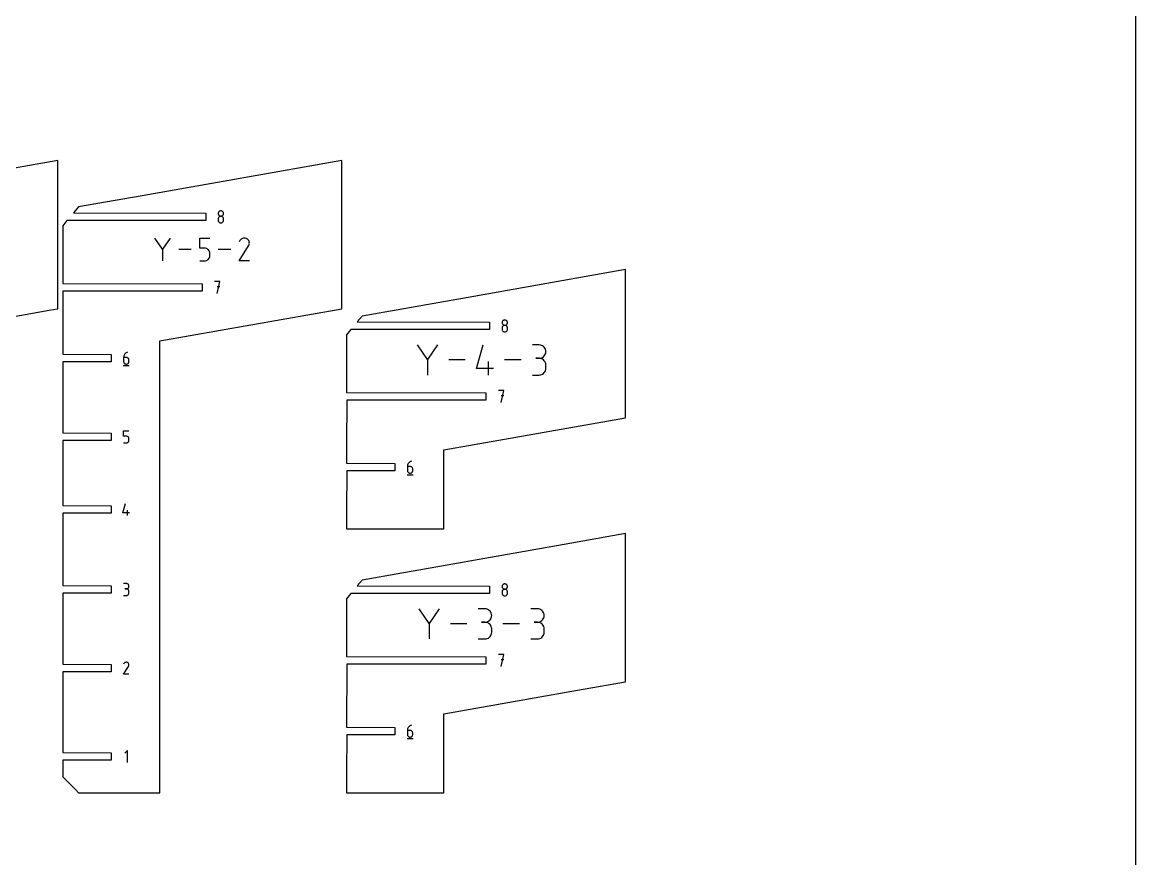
# Model space of a CAD drawing. Extents: x 0 to 3000, y 0 to 3000.
# Drawn here: x 2259 to 3000, y 1156 to 1713 of the extents above; entities that cross this region are included whole.
import ezdxf

# ---------------------------------------------------------------- set-up
doc = ezdxf.new("R2010")
doc.units = 0

msp = doc.modelspace()

# ---------------------------------------------------------------- linework, layer by layer
at = {"layer": 'annotation', "color": 1}
for p, q in [((2389.723112, 1586.762463), (2389.508891, 1586.54841)), ((2389.971098, 1586.937797), (2389.723112, 1586.762463)), ((2390.247798, 1587.069329), (2389.971098, 1586.937797)), ((2390.548162, 1587.151975), (2390.247798, 1587.069329)), ((2390.867141, 1587.180654), (2390.548162, 1587.151975)), ((2391.186119, 1587.151975), (2390.867141, 1587.180654)), ((2390.867141, 1587.180654), (2390.867141, 1587.180654)), ((2391.486483, 1587.069329), (2391.186119, 1587.151975)), ((2391.763183, 1586.937797), (2391.486483, 1587.069329)), ((2392.011169, 1586.762463), (2391.763183, 1586.937797)), ((2392.225391, 1586.54841), (2392.011169, 1586.762463)), ((2389.11931, 1585.724766), (2389.090645, 1585.406667)), ((2389.090645, 1585.406667), (2389.090645, 1585.406667)), ((2389.090645, 1585.406667), (2389.119327, 1585.087074)), ((2389.11931, 1582.168604), (2389.090645, 1581.84916)), ((2389.090645, 1581.84916), (2389.090645, 1580.964173)), ((2389.090645, 1580.964173), (2389.090645, 1580.964173)), ((2389.090645, 1580.964173), (2389.119327, 1580.644752)), ((2389.20194, 1586.024479), (2389.11931, 1585.724766)), ((2389.20194, 1582.469363), (2389.11931, 1582.168604)), ((2389.119327, 1585.087074), (2389.201998, 1584.786198)), ((2389.119327, 1580.644752), (2389.201998, 1580.344338)), ((2389.333483, 1586.300721), (2389.20194, 1586.024479)), ((2389.333483, 1582.746392), (2389.20194, 1582.469363)), ((2389.201998, 1584.786198), (2389.333595, 1584.509082)), ((2389.201998, 1580.344338), (2389.333595, 1580.067889)), ((2389.508891, 1586.54841), (2389.333483, 1586.300721)), ((2389.508891, 1582.994645), (2389.333483, 1582.746392)), ((2389.333595, 1584.509082), (2389.509056, 1584.260766)), ((2389.333595, 1580.067889), (2389.509056, 1579.820365)), ((2389.723112, 1583.209076), (2389.508891, 1582.994645)), ((2389.509056, 1584.260766), (2389.723319, 1584.046294)), ((2389.509056, 1579.820365), (2389.723319, 1579.606725)), ((2389.971098, 1583.384639), (2389.723112, 1583.209076)), ((2389.723319, 1584.046294), (2389.971321, 1583.870705)), ((2389.723319, 1579.606725), (2389.971321, 1579.431928)), ((2390.247798, 1583.516288), (2389.971098, 1583.384639)), ((2389.971321, 1583.870705), (2390.248, 1583.739043)), ((2389.971321, 1579.431928), (2390.248, 1579.300933)), ((2390.548162, 1583.598978), (2390.247798, 1583.516288)), ((2390.248, 1583.739043), (2390.548294, 1583.656348)), ((2390.248, 1579.300933), (2390.548294, 1579.218699)), ((2390.867141, 1583.627663), (2390.548162, 1583.598978)), ((2390.548294, 1583.656348), (2390.867141, 1583.627663)), ((2390.548294, 1579.218699), (2390.867141, 1579.190186)), ((2390.867141, 1583.627663), (2391.185987, 1583.656348)), ((2391.186119, 1583.598994), (2390.867141, 1583.627663)), ((2390.867141, 1583.627663), (2390.867141, 1583.627663)), ((2390.867141, 1583.627663), (2390.867141, 1583.627663)), ((2390.867141, 1579.190186), (2391.185987, 1579.218699)), ((2390.867141, 1579.190186), (2390.867141, 1579.190186)), ((2391.185987, 1583.656348), (2391.486281, 1583.739043)), ((2391.185987, 1579.218699), (2391.486281, 1579.300933)), ((2391.486483, 1583.516346), (2391.186119, 1583.598994)), ((2391.486281, 1583.739043), (2391.76296, 1583.870705)), ((2391.486281, 1579.300933), (2391.76296, 1579.431928)), ((2391.763183, 1583.38475), (2391.486483, 1583.516346)), ((2391.76296, 1583.870705), (2392.010963, 1584.046294)), ((2391.76296, 1579.431928), (2392.010963, 1579.606725)), ((2392.011169, 1583.209241), (2391.763183, 1583.38475)), ((2392.010963, 1584.046294), (2392.225226, 1584.260766)), ((2392.010963, 1579.606725), (2392.225226, 1579.820365)), ((2392.225391, 1582.994851), (2392.011169, 1583.209241)), ((2392.225226, 1584.260766), (2392.400687, 1584.509082)), ((2392.225226, 1579.820365), (2392.400687, 1580.067889)), ((2392.400798, 1586.300721), (2392.225391, 1586.54841)), ((2392.400798, 1582.746615), (2392.225391, 1582.994851)), ((2392.400687, 1584.509082), (2392.532284, 1584.786198)), ((2392.400687, 1580.067889), (2392.532284, 1580.344338)), ((2392.532342, 1586.024479), (2392.400798, 1586.300721)), ((2392.532342, 1582.469565), (2392.400798, 1582.746615)), ((2392.532284, 1584.786198), (2392.614955, 1585.087074)), ((2392.532284, 1580.344338), (2392.614955, 1580.644752)), ((2392.614971, 1585.724766), (2392.532342, 1586.024479)), ((2392.614971, 1582.168736), (2392.532342, 1582.469565)), ((2392.614955, 1585.087074), (2392.643636, 1585.406667)), ((2392.614955, 1580.644752), (2392.643636, 1580.964173)), ((2392.643636, 1585.406667), (2392.614971, 1585.724766)), ((2392.643636, 1581.84916), (2392.614971, 1582.168736)), ((2392.643636, 1585.406667), (2392.643636, 1585.406667)), ((2392.643636, 1580.964173), (2392.643636, 1581.84916)), ((2392.643636, 1581.84916), (2392.643636, 1581.84916)), ((2352.025437, 1561.785638), (2346.971758, 1569.093948)), ((2357.078166, 1569.093948), (2352.025437, 1561.785638)), ((2376.725662, 1562.346683), (2376.725662, 1569.093473)), ((2376.725662, 1569.093473), (2383.4544, 1569.093473)), ((2403.553871, 1567.40879), (2403.112066, 1566.561285)), ((2403.904479, 1567.905957), (2403.553871, 1567.40879)), ((2404.32513, 1568.320977), (2403.904479, 1567.905957)), ((2404.80303, 1568.650524), (2404.32513, 1568.320977)), ((2405.325387, 1568.891277), (2404.80303, 1568.650524)), ((2405.879406, 1569.039911), (2405.325387, 1568.891277)), ((2406.452295, 1569.093103), (2405.879406, 1569.039911)), ((2407.03126, 1569.04753), (2406.452295, 1569.093103)), ((2407.603507, 1568.899868), (2407.03126, 1569.04753)), ((2408.156244, 1568.646794), (2407.603507, 1568.899868)), ((2408.650608, 1568.295748), (2408.156244, 1568.646794)), ((2408.156244, 1568.646794), (2408.156244, 1568.646794)), ((2409.06395, 1567.874495), (2408.650608, 1568.295748)), ((2409.392594, 1567.395946), (2409.06395, 1567.874495)), ((2409.379996, 1564.044421), (2409.636719, 1564.595625)), ((2409.632866, 1566.873011), (2409.392594, 1567.395946)), ((2409.78109, 1566.3186), (2409.632866, 1566.873011)), ((2409.636719, 1564.595625), (2409.786691, 1565.166997)), ((2409.83359, 1565.745626), (2409.78109, 1566.3186)), ((2409.786691, 1565.166997), (2409.83359, 1565.745626)), ((2352.025437, 1562.373761), (2352.025437, 1553.942412)), ((2371.045618, 1561.51818), (2362.761536, 1561.51818)), ((2380.090031, 1562.346683), (2376.725662, 1562.346683)), ((2380.69412, 1562.292684), (2380.090031, 1562.346683)), ((2381.262957, 1562.136948), (2380.69412, 1562.292684)), ((2381.786978, 1561.888867), (2381.262957, 1562.136948)), ((2382.256619, 1561.557832), (2381.786978, 1561.888867)), ((2382.662317, 1561.153235), (2382.256619, 1561.557832)), ((2382.994508, 1560.684469), (2382.662317, 1561.153235)), ((2383.243628, 1560.160923), (2382.994508, 1560.684469)), ((2383.400113, 1559.591992), (2383.243628, 1560.160923)), ((2383.400082, 1556.705836), (2383.4544, 1557.311056)), ((2383.4544, 1558.987065), (2383.400113, 1559.591992)), ((2383.4544, 1557.311056), (2383.4544, 1558.987065)), ((2383.4544, 1558.987065), (2383.4544, 1558.987065)), ((2397.421377, 1561.51818), (2389.137295, 1561.51818)), ((2403.102565, 1553.942763), (2409.320139, 1563.95226)), ((2409.320139, 1563.95226), (2409.327572, 1563.961457)), ((2409.320139, 1563.95226), (2409.320139, 1563.95226)), ((2409.327572, 1563.961457), (2409.3347, 1563.970733)), ((2409.3347, 1563.970733), (2409.341569, 1563.980165)), ((2409.341569, 1563.980165), (2409.348228, 1563.989832)), ((2409.348228, 1563.989832), (2409.354723, 1563.999811)), ((2409.354723, 1563.999811), (2409.3611, 1564.010182)), ((2409.3611, 1564.010182), (2409.367406, 1564.021021)), ((2409.367406, 1564.021021), (2409.37369, 1564.032409)), ((2409.37369, 1564.032409), (2409.379996, 1564.044421)), ((2409.379996, 1564.044421), (2409.379996, 1564.044421)), ((2376.725662, 1553.942887), (2380.090031, 1553.942887)), ((2380.090031, 1553.942887), (2380.69387, 1553.997179)), ((2380.090031, 1553.942887), (2380.090031, 1553.942887)), ((2380.69387, 1553.997179), (2381.262574, 1554.153701)), ((2381.262574, 1554.153701), (2381.786555, 1554.40292)), ((2381.786555, 1554.40292), (2382.256228, 1554.735304)), ((2382.256228, 1554.735304), (2382.662004, 1555.141319)), ((2382.662004, 1555.141319), (2382.994297, 1555.611435)), ((2382.994297, 1555.611435), (2383.243518, 1556.136118)), ((2383.243518, 1556.136118), (2383.400082, 1556.705836)), ((2409.831303, 1553.942763), (2403.102565, 1553.942763)), ((2390.181739, 1540.193674), (2386.624233, 1540.193674)), ((2388.403237, 1532.193674), (2390.181739, 1540.193674)), ((2390.181739, 1536.631151), (2388.403237, 1536.631151)), ((2578.085539, 1513.103961), (2578.056874, 1512.785862)), ((2578.056874, 1512.785862), (2578.056874, 1512.785862)), ((2578.056874, 1512.785862), (2578.085555, 1512.466269)), ((2578.168168, 1513.403674), (2578.085539, 1513.103961)), ((2578.085555, 1512.466269), (2578.168226, 1512.165393)), ((2578.299712, 1513.679916), (2578.168168, 1513.403674)), ((2578.475119, 1513.927605), (2578.299712, 1513.679916)), ((2578.689341, 1514.141658), (2578.475119, 1513.927605)), ((2578.937327, 1514.316992), (2578.689341, 1514.141658)), ((2579.214027, 1514.448524), (2578.937327, 1514.316992)), ((2579.514391, 1514.531171), (2579.214027, 1514.448524)), ((2579.833369, 1514.559849), (2579.514391, 1514.531171)), ((2580.152348, 1514.531171), (2579.833369, 1514.559849)), ((2579.833369, 1514.559849), (2579.833369, 1514.559849)), ((2580.452712, 1514.448524), (2580.152348, 1514.531171)), ((2580.729412, 1514.316992), (2580.452712, 1514.448524)), ((2580.977398, 1514.141658), (2580.729412, 1514.316992)), ((2581.191619, 1513.927605), (2580.977398, 1514.141658)), ((2581.367027, 1513.679916), (2581.191619, 1513.927605)), ((2581.49857, 1513.403674), (2581.367027, 1513.679916)), ((2581.498512, 1512.165393), (2581.581183, 1512.466269)), ((2581.5812, 1513.103961), (2581.49857, 1513.403674)), ((2581.581183, 1512.466269), (2581.609865, 1512.785862)), ((2581.609865, 1512.785862), (2581.5812, 1513.103961)), ((2581.609865, 1512.785862), (2581.609865, 1512.785862)), ((2578.085539, 1509.547799), (2578.056874, 1509.228355)), ((2578.056874, 1509.228355), (2578.056874, 1508.343368)), ((2578.056874, 1508.343368), (2578.056874, 1508.343368)), ((2578.056874, 1508.343368), (2578.085555, 1508.023947)), ((2578.168168, 1509.848558), (2578.085539, 1509.547799)), ((2578.085555, 1508.023947), (2578.168226, 1507.723533)), ((2578.299712, 1510.125587), (2578.168168, 1509.848558)), ((2578.168226, 1512.165393), (2578.299823, 1511.888277)), ((2578.168226, 1507.723533), (2578.299823, 1507.447084)), ((2578.475119, 1510.37384), (2578.299712, 1510.125587)), ((2578.299823, 1511.888277), (2578.475284, 1511.639961)), ((2578.299823, 1507.447084), (2578.475284, 1507.19956)), ((2578.689341, 1510.588271), (2578.475119, 1510.37384)), ((2578.475284, 1511.639961), (2578.689547, 1511.425489)), ((2578.475284, 1507.19956), (2578.689547, 1506.98592)), ((2578.937327, 1510.763834), (2578.689341, 1510.588271)), ((2578.689547, 1511.425489), (2578.93755, 1511.2499)), ((2578.689547, 1506.98592), (2578.93755, 1506.811123)), ((2579.214027, 1510.895483), (2578.937327, 1510.763834)), ((2578.93755, 1511.2499), (2579.214229, 1511.118238)), ((2578.93755, 1506.811123), (2579.214229, 1506.680128)), ((2579.514391, 1510.978173), (2579.214027, 1510.895483)), ((2579.214229, 1511.118238), (2579.514523, 1511.035543)), ((2579.214229, 1506.680128), (2579.514523, 1506.597894)), ((2579.833369, 1511.006858), (2579.514391, 1510.978173)), ((2579.514523, 1511.035543), (2579.833369, 1511.006858)), ((2579.514523, 1506.597894), (2579.833369, 1506.569381)), ((2579.833369, 1511.006858), (2580.152216, 1511.035543)), ((2580.152348, 1510.97819), (2579.833369, 1511.006858)), ((2579.833369, 1511.006858), (2579.833369, 1511.006858)), ((2579.833369, 1511.006858), (2579.833369, 1511.006858)), ((2579.833369, 1506.569381), (2580.152216, 1506.597894)), ((2579.833369, 1506.569381), (2579.833369, 1506.569381)), ((2580.152216, 1511.035543), (2580.45251, 1511.118238)), ((2580.152216, 1506.597894), (2580.45251, 1506.680128)), ((2580.452712, 1510.895541), (2580.152348, 1510.97819)), ((2580.45251, 1511.118238), (2580.729189, 1511.2499)), ((2580.45251, 1506.680128), (2580.729189, 1506.811123)), ((2580.729412, 1510.763945), (2580.452712, 1510.895541)), ((2580.729189, 1511.2499), (2580.977191, 1511.425489)), ((2580.729189, 1506.811123), (2580.977191, 1506.98592)), ((2580.977398, 1510.588436), (2580.729412, 1510.763945)), ((2580.977191, 1511.425489), (2581.191454, 1511.639961)), ((2580.977191, 1506.98592), (2581.191454, 1507.19956)), ((2581.191619, 1510.374046), (2580.977398, 1510.588436)), ((2581.191454, 1511.639961), (2581.366915, 1511.888277)), ((2581.191454, 1507.19956), (2581.366915, 1507.447084)), ((2581.367027, 1510.12581), (2581.191619, 1510.374046)), ((2581.366915, 1511.888277), (2581.498512, 1512.165393)), ((2581.366915, 1507.447084), (2581.498512, 1507.723533)), ((2581.49857, 1509.84876), (2581.367027, 1510.12581)), ((2581.498512, 1507.723533), (2581.581183, 1508.023947)), ((2581.5812, 1509.547931), (2581.49857, 1509.84876)), ((2581.581183, 1508.023947), (2581.609865, 1508.343368)), ((2581.609865, 1509.228355), (2581.5812, 1509.547931)), ((2581.609865, 1508.343368), (2581.609865, 1509.228355)), ((2581.609865, 1509.228355), (2581.609865, 1509.228355)), ((2528.414098, 1488.289141), (2521.72033, 1497.969242)), ((2535.106607, 1497.969242), (2528.414098, 1488.289141)), ((2561.130374, 1482.362407), (2565.580301, 1497.968613)), ((2602.752167, 1497.945331), (2598.295947, 1497.945331)), ((2603.553628, 1497.873393), (2602.752167, 1497.945331)), ((2604.307776, 1497.66608), (2603.553628, 1497.873393)), ((2605.002066, 1497.336141), (2604.307776, 1497.66608)), ((2326.242447, 1490.651847), (2326.127634, 1490.132305)), ((2326.427944, 1491.143752), (2326.242447, 1490.651847)), ((2326.679329, 1491.601579), (2326.427944, 1491.143752)), ((2326.99181, 1492.018887), (2326.679329, 1491.601579)), ((2327.360591, 1492.389233), (2326.99181, 1492.018887)), ((2327.78088, 1492.706177), (2327.360591, 1492.389233)), ((2328.247882, 1492.963278), (2327.78088, 1492.706177)), ((2328.756803, 1493.154092), (2328.247882, 1492.963278)), ((2328.756803, 1493.154092), (2328.756803, 1493.154092)), ((2605.623956, 1496.896328), (2605.002066, 1497.336141)), ((2606.160902, 1496.359391), (2605.623956, 1496.896328)), ((2605.623956, 1490.083), (2606.160902, 1490.620991)), ((2606.600362, 1495.738079), (2606.160902, 1496.359391)), ((2606.160902, 1490.620991), (2606.600362, 1491.243873)), ((2606.929791, 1495.045144), (2606.600362, 1495.738079)), ((2606.600362, 1491.243873), (2606.929791, 1491.939001)), ((2607.136647, 1494.293336), (2606.929791, 1495.045144)), ((2606.929791, 1491.939001), (2607.136647, 1492.693727)), ((2607.208386, 1493.495404), (2607.136647, 1494.293336)), ((2607.136647, 1492.693727), (2607.208386, 1493.495404)), ((2607.208386, 1493.495404), (2607.208386, 1493.495404)), ((2325.865796, 1484.154092), (2329.865796, 1484.154092)), ((2326.127634, 1490.132305), (2326.088297, 1489.591569)), ((2326.088297, 1489.591569), (2326.088297, 1486.932595)), ((2327.864793, 1489.591569), (2326.088297, 1489.591569)), ((2326.088297, 1486.932595), (2326.088297, 1486.932595)), ((2326.088297, 1486.932595), (2326.116979, 1486.613019)), ((2326.116979, 1486.613019), (2326.19965, 1486.31219)), ((2326.19965, 1486.31219), (2326.331247, 1486.03514)), ((2326.331247, 1486.03514), (2326.506708, 1485.786904)), ((2326.506708, 1485.786904), (2326.720971, 1485.572514)), ((2326.720971, 1485.572514), (2326.968973, 1485.397005)), ((2326.968973, 1485.397005), (2327.245653, 1485.265409)), ((2327.245653, 1485.265409), (2327.545947, 1485.18276)), ((2327.545947, 1485.18276), (2327.864793, 1485.154092)), ((2328.1843, 1489.563056), (2327.864793, 1489.591569)), ((2327.864793, 1485.154092), (2328.1843, 1485.18276)), ((2327.864793, 1485.154092), (2327.864793, 1485.154092)), ((2328.484945, 1489.480822), (2328.1843, 1489.563056)), ((2328.1843, 1485.18276), (2328.484945, 1485.265409)), ((2328.761727, 1489.349827), (2328.484945, 1489.480822)), ((2328.484945, 1485.265409), (2328.761727, 1485.397005)), ((2329.009647, 1489.17503), (2328.761727, 1489.349827)), ((2328.761727, 1485.397005), (2329.009647, 1485.572514)), ((2329.223704, 1488.96139), (2329.009647, 1489.17503)), ((2329.009647, 1485.572514), (2329.223704, 1485.786904)), ((2329.398896, 1488.713866), (2329.223704, 1488.96139)), ((2329.223704, 1485.786904), (2329.398896, 1486.03514)), ((2329.530225, 1488.437417), (2329.398896, 1488.713866)), ((2329.398896, 1486.03514), (2329.530225, 1486.31219)), ((2329.612689, 1488.137003), (2329.530225, 1488.437417)), ((2329.530225, 1486.31219), (2329.612689, 1486.613019)), ((2329.641289, 1487.817582), (2329.612689, 1488.137003)), ((2329.612689, 1486.613019), (2329.641289, 1486.932595)), ((2329.641289, 1486.932595), (2329.641289, 1487.817582)), ((2329.641289, 1487.817582), (2329.641289, 1487.817582)), ((2528.414098, 1489.068129), (2528.414098, 1477.900524)), ((2553.606964, 1487.934883), (2542.634421, 1487.934883)), ((2568.932847, 1477.901153), (2568.932847, 1486.813592)), ((2590.772538, 1487.934883), (2579.799995, 1487.934883)), ((2602.752167, 1489.032892), (2600.520911, 1489.032892)), ((2600.520911, 1489.032892), (2602.752167, 1489.032892)), ((2602.752167, 1489.032892), (2603.553628, 1489.104848)), ((2603.553628, 1488.960955), (2602.752167, 1489.032892)), ((2602.752167, 1489.032892), (2602.752167, 1489.032892)), ((2603.553628, 1489.104848), (2604.307776, 1489.312282)), ((2604.307776, 1488.753641), (2603.553628, 1488.960955)), ((2604.307776, 1489.312282), (2605.002066, 1489.642548)), ((2605.002066, 1488.423703), (2604.307776, 1488.753641)), ((2605.002066, 1489.642548), (2605.623956, 1490.083)), ((2605.623956, 1487.98389), (2605.002066, 1488.423703)), ((2606.160902, 1487.446952), (2605.623956, 1487.98389)), ((2606.600362, 1486.825641), (2606.160902, 1487.446952)), ((2606.929791, 1486.132705), (2606.600362, 1486.825641)), ((2607.136647, 1485.380897), (2606.929791, 1486.132705)), ((2607.208386, 1484.582965), (2607.136647, 1485.380897)), ((2607.208386, 1482.35171), (2607.208386, 1484.582965)), ((2607.208386, 1484.582965), (2607.208386, 1484.582965)), ((2572.27281, 1482.362407), (2561.130374, 1482.362407)), ((2598.295947, 1477.901783), (2602.752167, 1477.901783)), ((2602.752167, 1477.901783), (2603.553628, 1477.973679)), ((2602.752167, 1477.901783), (2602.752167, 1477.901783)), ((2603.553628, 1477.973679), (2604.307776, 1478.180889)), ((2604.307776, 1478.180889), (2605.002066, 1478.510693)), ((2605.002066, 1478.510693), (2605.623956, 1478.950371)), ((2605.623956, 1478.950371), (2606.160902, 1479.487205)), ((2606.160902, 1479.487205), (2606.600362, 1480.108475)), ((2606.600362, 1480.108475), (2606.929791, 1480.801462)), ((2606.929791, 1480.801462), (2607.136647, 1481.553447)), ((2607.136647, 1481.553447), (2607.208386, 1482.35171)), ((2579.147968, 1467.572869), (2575.590461, 1467.572869)), ((2577.369465, 1459.572869), (2579.147968, 1467.572869)), ((2579.147968, 1464.010346), (2577.369465, 1464.010346)), ((2326.088297, 1437.147686), (2326.088297, 1440.71021)), ((2326.088297, 1440.71021), (2329.641289, 1440.71021)), ((2327.864793, 1437.147686), (2326.088297, 1437.147686)), ((2326.088297, 1432.71021), (2327.864793, 1432.71021)), ((2328.183772, 1437.119173), (2327.864793, 1437.147686)), ((2327.864793, 1432.71021), (2328.183639, 1432.738878)), ((2327.864793, 1432.71021), (2327.864793, 1432.71021)), ((2328.183639, 1432.738878), (2328.483933, 1432.821526)), ((2328.484136, 1437.036939), (2328.183772, 1437.119173)), ((2328.483933, 1432.821526), (2328.760613, 1432.953122)), ((2328.760836, 1436.905944), (2328.484136, 1437.036939)), ((2328.760613, 1432.953122), (2329.008615, 1433.128631)), ((2329.008821, 1436.731147), (2328.760836, 1436.905944)), ((2329.008615, 1433.128631), (2329.222878, 1433.343021)), ((2329.223043, 1436.517507), (2329.008821, 1436.731147)), ((2329.222878, 1433.343021), (2329.398339, 1433.591257)), ((2329.398451, 1436.269983), (2329.223043, 1436.517507)), ((2329.398339, 1433.591257), (2329.529936, 1433.868307)), ((2329.529994, 1435.993534), (2329.398451, 1436.269983)), ((2329.529936, 1433.868307), (2329.612607, 1434.169136)), ((2329.612623, 1435.69312), (2329.529994, 1435.993534)), ((2329.612607, 1434.169136), (2329.641289, 1434.488712)), ((2329.641289, 1435.373699), (2329.612623, 1435.69312)), ((2329.641289, 1434.488712), (2329.641289, 1435.373699)), ((2329.641289, 1435.373699), (2329.641289, 1435.373699)), ((2515.093862, 1417.5115), (2515.054526, 1416.970764)), ((2515.054526, 1416.970764), (2515.054526, 1414.31179)), ((2516.831021, 1416.970764), (2515.054526, 1416.970764)), ((2515.208676, 1418.031042), (2515.093862, 1417.5115)), ((2515.394172, 1418.522947), (2515.208676, 1418.031042)), ((2515.645557, 1418.980774), (2515.394172, 1418.522947)), ((2515.958038, 1419.398082), (2515.645557, 1418.980774)), ((2516.32682, 1419.768428), (2515.958038, 1419.398082)), ((2516.747109, 1420.085372), (2516.32682, 1419.768428)), ((2517.214111, 1420.342473), (2516.747109, 1420.085372)), ((2517.150528, 1416.942251), (2516.831021, 1416.970764)), ((2517.451173, 1416.860017), (2517.150528, 1416.942251)), ((2517.723032, 1420.533287), (2517.214111, 1420.342473)), ((2517.727956, 1416.729022), (2517.451173, 1416.860017)), ((2517.723032, 1420.533287), (2517.723032, 1420.533287)), ((2517.975876, 1416.554225), (2517.727956, 1416.729022)), ((2518.189932, 1416.340585), (2517.975876, 1416.554225)), ((2518.365125, 1416.093061), (2518.189932, 1416.340585)), ((2518.496454, 1415.816612), (2518.365125, 1416.093061)), ((2514.832025, 1411.533287), (2518.832025, 1411.533287)), ((2515.054526, 1414.31179), (2515.054526, 1414.31179)), ((2515.054526, 1414.31179), (2515.083208, 1413.992214)), ((2515.083208, 1413.992214), (2515.165878, 1413.691385)), ((2515.165878, 1413.691385), (2515.297475, 1413.414335)), ((2515.297475, 1413.414335), (2515.472936, 1413.166099)), ((2515.472936, 1413.166099), (2515.687199, 1412.951709)), ((2515.687199, 1412.951709), (2515.935202, 1412.7762)), ((2515.935202, 1412.7762), (2516.211881, 1412.644604)), ((2516.211881, 1412.644604), (2516.512175, 1412.561956)), ((2516.512175, 1412.561956), (2516.831021, 1412.533287)), ((2516.831021, 1412.533287), (2517.150528, 1412.561956)), ((2516.831021, 1412.533287), (2516.831021, 1412.533287)), ((2517.150528, 1412.561956), (2517.451173, 1412.644604)), ((2517.451173, 1412.644604), (2517.727956, 1412.7762)), ((2517.727956, 1412.7762), (2517.975876, 1412.951709)), ((2517.975876, 1412.951709), (2518.189932, 1413.166099)), ((2518.189932, 1413.166099), (2518.365125, 1413.414335)), ((2518.365125, 1413.414335), (2518.496454, 1413.691385)), ((2518.578918, 1415.516198), (2518.496454, 1415.816612)), ((2518.496454, 1413.691385), (2518.578918, 1413.992214)), ((2518.607517, 1415.196777), (2518.578918, 1415.516198)), ((2518.578918, 1413.992214), (2518.607517, 1414.31179)), ((2518.607517, 1414.31179), (2518.607517, 1415.196777)), ((2518.607517, 1415.196777), (2518.607517, 1415.196777)), ((2325.643797, 1386.246039), (2327.417784, 1392.467537)), ((2328.754295, 1384.467537), (2328.754295, 1388.020528)), ((2330.085789, 1386.246039), (2325.643797, 1386.246039)), ((2327.864792, 1339.137639), (2326.088297, 1339.137639)), ((2327.864792, 1335.584647), (2326.97529, 1335.584647)), ((2326.97529, 1335.584647), (2327.864792, 1335.584647)), ((2328.184299, 1339.10896), (2327.864792, 1339.137639)), ((2327.864792, 1335.584647), (2328.184299, 1335.613333)), ((2328.184299, 1335.555969), (2327.864792, 1335.584647)), ((2327.864792, 1335.584647), (2327.864792, 1335.584647)), ((2328.484944, 1339.026314), (2328.184299, 1339.10896)), ((2328.184299, 1335.613333), (2328.484944, 1335.696027)), ((2328.484944, 1335.473322), (2328.184299, 1335.555969)), ((2328.761727, 1338.894782), (2328.484944, 1339.026314)), ((2328.484944, 1335.696027), (2328.761727, 1335.82769)), ((2328.761727, 1335.341791), (2328.484944, 1335.473322)), ((2329.009647, 1338.719448), (2328.761727, 1338.894782)), ((2328.761727, 1335.82769), (2329.009647, 1336.003278)), ((2329.009647, 1335.166457), (2328.761727, 1335.341791)), ((2329.223703, 1338.505395), (2329.009647, 1338.719448)), ((2329.009647, 1336.003278), (2329.223703, 1336.217751)), ((2329.223703, 1334.952404), (2329.009647, 1335.166457)), ((2329.398896, 1338.257706), (2329.223703, 1338.505395)), ((2329.223703, 1336.217751), (2329.398896, 1336.466067)), ((2329.398896, 1334.704715), (2329.223703, 1334.952404)), ((2329.530225, 1337.981464), (2329.398896, 1338.257706)), ((2329.398896, 1336.466067), (2329.530225, 1336.743183)), ((2329.530225, 1334.428472), (2329.398896, 1334.704715)), ((2329.612689, 1337.681751), (2329.530225, 1337.981464)), ((2329.530225, 1336.743183), (2329.612689, 1337.044059)), ((2329.641288, 1337.363652), (2329.612689, 1337.681751)), ((2329.612689, 1337.044059), (2329.641288, 1337.363652)), ((2329.641288, 1337.363652), (2329.641288, 1337.363652)), ((2578.085539, 1337.423094), (2578.056874, 1337.104995)), ((2578.056874, 1337.104995), (2578.056874, 1337.104995)), ((2578.056874, 1337.104995), (2578.085555, 1336.785402)), ((2578.168168, 1337.722807), (2578.085539, 1337.423094)), ((2578.085555, 1336.785402), (2578.168226, 1336.484526)), ((2578.299712, 1337.999049), (2578.168168, 1337.722807)), ((2578.168226, 1336.484526), (2578.299823, 1336.20741)), ((2578.475119, 1338.246738), (2578.299712, 1337.999049)), ((2578.475119, 1334.692973), (2578.299712, 1334.44472)), ((2578.299823, 1336.20741), (2578.475284, 1335.959095)), ((2578.689341, 1338.460792), (2578.475119, 1338.246738)), ((2578.689341, 1334.907404), (2578.475119, 1334.692973)), ((2578.475284, 1335.959095), (2578.689547, 1335.744622)), ((2578.937327, 1338.636125), (2578.689341, 1338.460792)), ((2578.937327, 1335.082967), (2578.689341, 1334.907404)), ((2578.689547, 1335.744622), (2578.937549, 1335.569033)), ((2579.214027, 1338.767657), (2578.937327, 1338.636125)), ((2579.214027, 1335.214616), (2578.937327, 1335.082967)), ((2578.937549, 1335.569033), (2579.214229, 1335.437371)), ((2579.514391, 1338.850304), (2579.214027, 1338.767657)), ((2579.514391, 1335.297306), (2579.214027, 1335.214616)), ((2579.214229, 1335.437371), (2579.514523, 1335.354676)), ((2579.833369, 1338.878982), (2579.514391, 1338.850304)), ((2579.833369, 1335.325991), (2579.514391, 1335.297306)), ((2579.514523, 1335.354676), (2579.833369, 1335.325991)), ((2580.152348, 1338.850304), (2579.833369, 1338.878982)), ((2579.833369, 1338.878982), (2579.833369, 1338.878982)), ((2579.833369, 1335.325991), (2580.152216, 1335.354676)), ((2580.152348, 1335.297323), (2579.833369, 1335.325991)), ((2579.833369, 1335.325991), (2579.833369, 1335.325991)), ((2579.833369, 1335.325991), (2579.833369, 1335.325991)), ((2580.152216, 1335.354676), (2580.45251, 1335.437371)), ((2580.452712, 1338.767657), (2580.152348, 1338.850304)), ((2580.452712, 1335.214674), (2580.152348, 1335.297323)), ((2580.45251, 1335.437371), (2580.729189, 1335.569033)), ((2580.729412, 1338.636125), (2580.452712, 1338.767657)), ((2580.729412, 1335.083078), (2580.452712, 1335.214674)), ((2580.729189, 1335.569033), (2580.977191, 1335.744622)), ((2580.977398, 1338.460792), (2580.729412, 1338.636125)), ((2580.977398, 1334.907569), (2580.729412, 1335.083078)), ((2580.977191, 1335.744622), (2581.191454, 1335.959095)), ((2581.191619, 1338.246738), (2580.977398, 1338.460792)), ((2581.191619, 1334.693179), (2580.977398, 1334.907569)), ((2581.191454, 1335.959095), (2581.366915, 1336.20741)), ((2581.367027, 1337.999049), (2581.191619, 1338.246738)), ((2581.367027, 1334.444943), (2581.191619, 1334.693179)), ((2581.366915, 1336.20741), (2581.498512, 1336.484526)), ((2581.49857, 1337.722807), (2581.367027, 1337.999049)), ((2581.498512, 1336.484526), (2581.581183, 1336.785402)), ((2581.5812, 1337.423094), (2581.49857, 1337.722807)), ((2581.581183, 1336.785402), (2581.609865, 1337.104995)), ((2581.609865, 1337.104995), (2581.5812, 1337.423094)), ((2581.609865, 1337.104995), (2581.609865, 1337.104995)), ((2326.088297, 1331.147171), (2327.864792, 1331.147171)), ((2327.864792, 1331.147171), (2328.184299, 1331.175833)), ((2327.864792, 1331.147171), (2327.864792, 1331.147171)), ((2328.184299, 1331.175833), (2328.484944, 1331.258438)), ((2328.484944, 1331.258438), (2328.761727, 1331.389916)), ((2328.761727, 1331.389916), (2329.009647, 1331.565196)), ((2329.009647, 1331.565196), (2329.223703, 1331.779208)), ((2329.223703, 1331.779208), (2329.398896, 1332.026881)), ((2329.398896, 1332.026881), (2329.530225, 1332.303144)), ((2329.612689, 1334.12876), (2329.530225, 1334.428472)), ((2329.530225, 1332.303144), (2329.612689, 1332.602926)), ((2329.641288, 1333.81066), (2329.612689, 1334.12876)), ((2329.612689, 1332.602926), (2329.641288, 1332.921158)), ((2329.641288, 1332.921158), (2329.641288, 1333.81066)), ((2329.641288, 1333.81066), (2329.641288, 1333.81066)), ((2578.085539, 1333.866932), (2578.056874, 1333.547488)), ((2578.056874, 1333.547488), (2578.056874, 1332.662501)), ((2578.056874, 1332.662501), (2578.056874, 1332.662501)), ((2578.056874, 1332.662501), (2578.085555, 1332.34308)), ((2578.168168, 1334.167691), (2578.085539, 1333.866932)), ((2578.085555, 1332.34308), (2578.168226, 1332.042666)), ((2578.299712, 1334.44472), (2578.168168, 1334.167691)), ((2578.168226, 1332.042666), (2578.299823, 1331.766217)), ((2578.299823, 1331.766217), (2578.475284, 1331.518693)), ((2578.475284, 1331.518693), (2578.689547, 1331.305053)), ((2578.689547, 1331.305053), (2578.937549, 1331.130256)), ((2578.937549, 1331.130256), (2579.214229, 1330.999261)), ((2579.214229, 1330.999261), (2579.514523, 1330.917027)), ((2579.514523, 1330.917027), (2579.833369, 1330.888514)), ((2579.833369, 1330.888514), (2580.152216, 1330.917027)), ((2579.833369, 1330.888514), (2579.833369, 1330.888514)), ((2580.152216, 1330.917027), (2580.45251, 1330.999261)), ((2580.45251, 1330.999261), (2580.729189, 1331.130256)), ((2580.729189, 1331.130256), (2580.977191, 1331.305053)), ((2580.977191, 1331.305053), (2581.191454, 1331.518693)), ((2581.191454, 1331.518693), (2581.366915, 1331.766217)), ((2581.366915, 1331.766217), (2581.498512, 1332.042666)), ((2581.49857, 1334.167894), (2581.367027, 1334.444943)), ((2581.498512, 1332.042666), (2581.581183, 1332.34308)), ((2581.5812, 1333.867064), (2581.49857, 1334.167894)), ((2581.581183, 1332.34308), (2581.609865, 1332.662501)), ((2581.609865, 1333.547488), (2581.5812, 1333.867064)), ((2581.609865, 1332.662501), (2581.609865, 1333.547488)), ((2581.609865, 1333.547488), (2581.609865, 1333.547488)), ((2529.529097, 1312.608274), (2522.835329, 1322.288375)), ((2536.221606, 1322.288375), (2529.529097, 1312.608274)), ((2566.701592, 1322.264464), (2562.245373, 1322.264464)), ((2567.503054, 1322.192526), (2566.701592, 1322.264464)), ((2568.257201, 1321.985213), (2567.503054, 1322.192526)), ((2568.951492, 1321.655275), (2568.257201, 1321.985213)), ((2569.573382, 1321.215462), (2568.951492, 1321.655275)), ((2570.110328, 1320.678524), (2569.573382, 1321.215462)), ((2570.549787, 1320.057212), (2570.110328, 1320.678524)), ((2570.879216, 1319.364277), (2570.549787, 1320.057212)), ((2601.637169, 1322.264464), (2597.180949, 1322.264464)), ((2602.43863, 1322.192526), (2601.637169, 1322.264464)), ((2603.192778, 1321.985213), (2602.43863, 1322.192526)), ((2603.887068, 1321.655275), (2603.192778, 1321.985213)), ((2604.508958, 1321.215462), (2603.887068, 1321.655275)), ((2605.045904, 1320.678524), (2604.508958, 1321.215462)), ((2605.485363, 1320.057212), (2605.045904, 1320.678524)), ((2605.814793, 1319.364277), (2605.485363, 1320.057212)), ((2529.529097, 1313.387263), (2529.529097, 1302.219657)), ((2566.701592, 1313.352026), (2564.470336, 1313.352026)), ((2564.470336, 1313.352026), (2566.701592, 1313.352026)), ((2566.701592, 1313.352026), (2567.503054, 1313.423981)), ((2567.503054, 1313.280088), (2566.701592, 1313.352026)), ((2566.701592, 1313.352026), (2566.701592, 1313.352026)), ((2567.503054, 1313.423981), (2568.257201, 1313.631415)), ((2568.257201, 1313.072774), (2567.503054, 1313.280088)), ((2568.257201, 1313.631415), (2568.951492, 1313.961681)), ((2568.951492, 1312.742836), (2568.257201, 1313.072774)), ((2568.951492, 1313.961681), (2569.573382, 1314.402133)), ((2569.573382, 1312.303023), (2568.951492, 1312.742836)), ((2569.573382, 1314.402133), (2570.110328, 1314.940124)), ((2570.110328, 1311.766085), (2569.573382, 1312.303023)), ((2570.110328, 1314.940124), (2570.549787, 1315.563006)), ((2570.549787, 1315.563006), (2570.879216, 1316.258134)), ((2571.086072, 1318.612469), (2570.879216, 1319.364277)), ((2570.879216, 1316.258134), (2571.086072, 1317.01286)), ((2571.157811, 1317.814537), (2571.086072, 1318.612469)), ((2571.086072, 1317.01286), (2571.157811, 1317.814537)), ((2571.157811, 1317.814537), (2571.157811, 1317.814537)), ((2601.637169, 1313.352026), (2599.405913, 1313.352026)), ((2599.405913, 1313.352026), (2601.637169, 1313.352026)), ((2601.637169, 1313.352026), (2602.43863, 1313.423981)), ((2602.43863, 1313.280088), (2601.637169, 1313.352026)), ((2601.637169, 1313.352026), (2601.637169, 1313.352026)), ((2602.43863, 1313.423981), (2603.192778, 1313.631415)), ((2603.192778, 1313.072774), (2602.43863, 1313.280088)), ((2603.192778, 1313.631415), (2603.887068, 1313.961681)), ((2603.887068, 1312.742836), (2603.192778, 1313.072774)), ((2603.887068, 1313.961681), (2604.508958, 1314.402133)), ((2604.508958, 1312.303023), (2603.887068, 1312.742836)), ((2604.508958, 1314.402133), (2605.045904, 1314.940124)), ((2605.045904, 1311.766085), (2604.508958, 1312.303023)), ((2605.045904, 1314.940124), (2605.485363, 1315.563006)), ((2605.485363, 1315.563006), (2605.814793, 1316.258134)), ((2606.021648, 1318.612469), (2605.814793, 1319.364277)), ((2605.814793, 1316.258134), (2606.021648, 1317.01286)), ((2606.093388, 1317.814537), (2606.021648, 1318.612469)), ((2606.021648, 1317.01286), (2606.093388, 1317.814537)), ((2606.093388, 1317.814537), (2606.093388, 1317.814537)), ((2554.721963, 1312.254016), (2543.74942, 1312.254016)), ((2570.549787, 1311.144774), (2570.110328, 1311.766085)), ((2570.879216, 1310.451839), (2570.549787, 1311.144774)), ((2570.549787, 1304.427608), (2570.879216, 1305.120595)), ((2571.086072, 1309.70003), (2570.879216, 1310.451839)), ((2570.879216, 1305.120595), (2571.086072, 1305.87258)), ((2571.157811, 1308.902099), (2571.086072, 1309.70003)), ((2571.086072, 1305.87258), (2571.157811, 1306.670843)), ((2571.157811, 1306.670843), (2571.157811, 1308.902099)), ((2571.157811, 1308.902099), (2571.157811, 1308.902099)), ((2589.65754, 1312.254016), (2578.684996, 1312.254016)), ((2605.485363, 1311.144774), (2605.045904, 1311.766085)), ((2605.814793, 1310.451839), (2605.485363, 1311.144774)), ((2605.485363, 1304.427608), (2605.814793, 1305.120595)), ((2606.021648, 1309.70003), (2605.814793, 1310.451839)), ((2605.814793, 1305.120595), (2606.021648, 1305.87258)), ((2606.093388, 1308.902099), (2606.021648, 1309.70003)), ((2606.021648, 1305.87258), (2606.093388, 1306.670843)), ((2606.093388, 1306.670843), (2606.093388, 1308.902099)), ((2606.093388, 1308.902099), (2606.093388, 1308.902099)), ((2562.245373, 1302.220916), (2566.701592, 1302.220916)), ((2566.701592, 1302.220916), (2567.503054, 1302.292812)), ((2566.701592, 1302.220916), (2566.701592, 1302.220916)), ((2567.503054, 1302.292812), (2568.257201, 1302.500022)), ((2568.257201, 1302.500022), (2568.951492, 1302.829826)), ((2568.951492, 1302.829826), (2569.573382, 1303.269504)), ((2569.573382, 1303.269504), (2570.110328, 1303.806338)), ((2570.110328, 1303.806338), (2570.549787, 1304.427608)), ((2597.180949, 1302.220916), (2601.637169, 1302.220916)), ((2601.637169, 1302.220916), (2602.43863, 1302.292812)), ((2601.637169, 1302.220916), (2601.637169, 1302.220916)), ((2602.43863, 1302.292812), (2603.192778, 1302.500022)), ((2603.192778, 1302.500022), (2603.887068, 1302.829826)), ((2603.887068, 1302.829826), (2604.508958, 1303.269504)), ((2604.508958, 1303.269504), (2605.045904, 1303.806338)), ((2605.045904, 1303.806338), (2605.485363, 1304.427608)), ((2579.147968, 1291.892002), (2575.590461, 1291.892002)), ((2577.369465, 1283.892002), (2579.147968, 1291.892002)), ((2326.088297, 1278.712167), (2329.371377, 1283.997505)), ((2326.326601, 1285.822665), (2326.093314, 1285.375155)), ((2326.511734, 1286.085186), (2326.326601, 1285.822665)), ((2326.733851, 1286.304329), (2326.511734, 1286.085186)), ((2326.986198, 1286.478341), (2326.733851, 1286.304329)), ((2327.262019, 1286.605466), (2326.986198, 1286.478341)), ((2327.554559, 1286.68395), (2327.262019, 1286.605466)), ((2327.857063, 1286.712037), (2327.554559, 1286.68395)), ((2328.162775, 1286.687973), (2327.857063, 1286.712037)), ((2328.46494, 1286.610003), (2328.162775, 1286.687973)), ((2328.756803, 1286.476371), (2328.46494, 1286.610003)), ((2329.017843, 1286.291008), (2328.756803, 1286.476371)), ((2328.756803, 1286.476371), (2328.756803, 1286.476371)), ((2329.236101, 1286.068573), (2329.017843, 1286.291008)), ((2329.409636, 1285.815883), (2329.236101, 1286.068573)), ((2329.371377, 1283.997505), (2329.375302, 1284.002362)), ((2329.371377, 1283.997505), (2329.371377, 1283.997505)), ((2329.375302, 1284.002362), (2329.379066, 1284.00726)), ((2329.379066, 1284.00726), (2329.382693, 1284.01224)), ((2329.382693, 1284.01224), (2329.386209, 1284.017345)), ((2329.386209, 1284.017345), (2329.389639, 1284.022614)), ((2329.389639, 1284.022614), (2329.393006, 1284.02809)), ((2329.393006, 1284.02809), (2329.396336, 1284.033814)), ((2329.396336, 1284.033814), (2329.399654, 1284.039826)), ((2329.399654, 1284.039826), (2329.402984, 1284.04617)), ((2329.402984, 1284.04617), (2329.538542, 1284.337223)), ((2329.402984, 1284.04617), (2329.402984, 1284.04617)), ((2329.536507, 1285.539756), (2329.409636, 1285.815883)), ((2329.614774, 1285.24701), (2329.536507, 1285.539756)), ((2329.538542, 1284.337223), (2329.617732, 1284.638926)), ((2329.642496, 1284.94446), (2329.614774, 1285.24701)), ((2329.617732, 1284.638926), (2329.642496, 1284.94446)), ((2579.147968, 1288.329479), (2577.369465, 1288.329479)), ((2329.641288, 1278.712167), (2326.088297, 1278.712167)), ((2515.093862, 1241.830634), (2515.054525, 1241.289897)), ((2515.054525, 1241.289897), (2515.054525, 1238.630923)), ((2516.831021, 1241.289897), (2515.054525, 1241.289897)), ((2515.054525, 1238.630923), (2515.054525, 1238.630923)), ((2515.054525, 1238.630923), (2515.083207, 1238.311347)), ((2515.083207, 1238.311347), (2515.165878, 1238.010518)), ((2515.208675, 1242.350175), (2515.093862, 1241.830634)), ((2515.394172, 1242.84208), (2515.208675, 1242.350175)), ((2515.645557, 1243.299907), (2515.394172, 1242.84208)), ((2515.958038, 1243.717215), (2515.645557, 1243.299907)), ((2516.326819, 1244.087561), (2515.958038, 1243.717215)), ((2516.747108, 1244.404506), (2516.326819, 1244.087561)), ((2517.21411, 1244.661606), (2516.747108, 1244.404506)), ((2517.150528, 1241.261384), (2516.831021, 1241.289897)), ((2517.451173, 1241.17915), (2517.150528, 1241.261384)), ((2517.723032, 1244.852421), (2517.21411, 1244.661606)), ((2517.727956, 1241.048155), (2517.451173, 1241.17915)), ((2517.723032, 1244.852421), (2517.723032, 1244.852421)), ((2517.975875, 1240.873358), (2517.727956, 1241.048155)), ((2518.189932, 1240.659718), (2517.975875, 1240.873358)), ((2518.365125, 1240.412194), (2518.189932, 1240.659718)), ((2518.496453, 1240.135745), (2518.365125, 1240.412194)), ((2518.578918, 1239.835331), (2518.496453, 1240.135745)), ((2518.496453, 1238.010518), (2518.578918, 1238.311347)), ((2518.607517, 1239.51591), (2518.578918, 1239.835331)), ((2518.578918, 1238.311347), (2518.607517, 1238.630923)), ((2518.607517, 1238.630923), (2518.607517, 1239.51591)), ((2518.607517, 1239.51591), (2518.607517, 1239.51591)), ((2514.832025, 1235.852421), (2518.832025, 1235.852421)), ((2515.165878, 1238.010518), (2515.297475, 1237.733468)), ((2515.297475, 1237.733468), (2515.472936, 1237.485232)), ((2515.472936, 1237.485232), (2515.687199, 1237.270842)), ((2515.687199, 1237.270842), (2515.935201, 1237.095333)), ((2515.935201, 1237.095333), (2516.211881, 1236.963737)), ((2516.211881, 1236.963737), (2516.512175, 1236.881089)), ((2516.512175, 1236.881089), (2516.831021, 1236.852421)), ((2516.831021, 1236.852421), (2517.150528, 1236.881089)), ((2516.831021, 1236.852421), (2516.831021, 1236.852421)), ((2517.150528, 1236.881089), (2517.451173, 1236.963737)), ((2517.451173, 1236.963737), (2517.727956, 1237.095333)), ((2517.727956, 1237.095333), (2517.975875, 1237.270842)), ((2517.975875, 1237.270842), (2518.189932, 1237.485232)), ((2518.189932, 1237.485232), (2518.365125, 1237.733468)), ((2518.365125, 1237.733468), (2518.496453, 1238.010518)), ((2328.754294, 1228.014183), (2326.975792, 1226.235178)), ((2328.754294, 1220.014183), (2328.754294, 1228.014183))]:
    msp.add_line(p, q, dxfattribs=at)
at = {"layer": 'boundary', "color": 5}
for p, q in [((2274.706762, 1619.334295), (2106.982726, 1589.760002)), ((2282.333626, 1620.679118), (2274.706762, 1619.334295)), ((2282.333626, 1615.317403), (2282.333626, 1620.679118)), ((2471.299854, 1620.679118), (2338.490726, 1597.261268)), ((2471.299853, 1527.313765), (2471.299854, 1620.679118)), ((2282.333626, 1522.081939), (2282.333626, 1615.317403)), ((2338.490726, 1597.261268), (2295.948953, 1589.760002)), ((2293.855871, 1587.265563), (2292.702004, 1585.890437)), ((2295.948953, 1589.760002), (2293.855871, 1587.265563)), ((2288.380641, 1580.740437), (2285.508625, 1577.317702)), ((2380.818144, 1580.740437), (2288.380641, 1580.740437)), ((2292.702004, 1585.890437), (2380.818144, 1585.640437)), ((2380.818144, 1585.640437), (2380.818144, 1580.740437)), ((2285.508625, 1577.317702), (2285.508627, 1538.893674)), ((2660.266082, 1548.058312), (2559.185447, 1530.235059)), ((2660.266082, 1476.99822), (2660.266082, 1548.058312)), ((2285.508627, 1538.893674), (2378.35424, 1538.643674)), ((2378.35424, 1538.643674), (2378.35424, 1533.743674)), ((2285.703627, 1533.743674), (2285.508626, 1510.488644)), ((2378.35424, 1533.743674), (2285.703627, 1533.743674)), ((2471.299854, 1522.081939), (2471.299853, 1527.313765)), ((2559.185447, 1530.235059), (2484.915182, 1517.139198)), ((2161.256738, 1500.732812), (2276.543162, 1521.060924)), ((2276.543162, 1521.060924), (2282.333626, 1522.081939)), ((2370.468571, 1504.302659), (2471.299854, 1522.081939)), ((2484.915182, 1517.139198), (2481.668232, 1513.269632)), ((2481.668232, 1513.269632), (2569.784373, 1513.019632)), ((2569.784373, 1513.019632), (2569.784373, 1508.119632)), ((2285.508626, 1510.488644), (2285.508627, 1491.854093)), ((2477.346869, 1508.119632), (2474.474855, 1504.696898)), ((2569.784373, 1508.119632), (2477.346869, 1508.119632)), ((2350.222966, 1500.732812), (2370.468571, 1504.302659)), ((2350.222966, 1479.528988), (2350.222966, 1500.732812)), ((2474.474855, 1504.696898), (2474.474855, 1466.272869)), ((2285.508627, 1491.854093), (2317.815797, 1491.604092)), ((2317.815797, 1491.604092), (2317.815796, 1486.704092)), ((2285.703626, 1486.704092), (2285.508627, 1466.31482)), ((2317.815796, 1486.704092), (2285.703626, 1486.704092)), ((2350.222966, 1458.991946), (2350.222966, 1479.528988)), ((2660.266082, 1449.461133), (2660.266082, 1476.99822)), ((2285.508627, 1466.31482), (2285.508627, 1439.41021)), ((2474.474855, 1466.272869), (2567.320468, 1466.022869)), ((2474.669855, 1461.122869), (2474.474856, 1431.128773)), ((2567.320469, 1461.122869), (2474.669855, 1461.122869)), ((2567.320468, 1466.022869), (2567.320469, 1461.122869)), ((2350.222966, 1379.575633), (2350.222966, 1458.991946)), ((2583.523691, 1435.929376), (2660.266082, 1449.461133)), ((2285.508627, 1439.41021), (2317.815797, 1439.16021)), ((2317.815797, 1439.16021), (2317.815797, 1434.26021)), ((2285.703627, 1434.26021), (2285.508627, 1391.167536)), ((2317.815797, 1434.26021), (2285.703627, 1434.26021)), ((2474.474856, 1431.128773), (2474.474855, 1419.233287)), ((2539.189194, 1428.112006), (2583.523691, 1435.929376)), ((2539.189195, 1381.679169), (2539.189194, 1428.112006)), ((2474.474855, 1419.233287), (2506.782025, 1418.983287)), ((2506.782025, 1418.983287), (2506.782025, 1414.083287)), ((2474.669855, 1414.083287), (2474.474854, 1387.728501)), ((2506.782025, 1414.083287), (2474.669855, 1414.083287)), ((2285.508627, 1391.167536), (2317.815797, 1390.917537)), ((2317.815797, 1390.917537), (2317.815796, 1386.017537)), ((2474.474854, 1387.728501), (2474.474855, 1375.552446)), ((2285.508627, 1380.362324), (2285.508626, 1337.84692)), ((2285.703627, 1386.017537), (2285.508627, 1380.362324)), ((2317.815796, 1386.017537), (2285.703627, 1386.017537)), ((2350.222967, 1317.647301), (2350.222966, 1379.575633)), ((2539.189195, 1375.552445), (2539.189195, 1381.679169)), ((2474.474855, 1375.552446), (2523.85713, 1375.552446)), ((2523.85713, 1375.552446), (2539.189195, 1375.552445)), ((2660.266082, 1372.377446), (2623.253263, 1365.851083)), ((2660.266081, 1346.357285), (2660.266082, 1372.377446)), ((2623.253263, 1365.851083), (2484.915182, 1341.45833)), ((2660.266083, 1273.780266), (2660.266081, 1346.357285)), ((2285.508626, 1337.84692), (2317.815796, 1337.59692)), ((2317.815796, 1337.59692), (2317.815796, 1332.69692)), ((2484.915182, 1341.45833), (2481.668233, 1337.588765)), ((2481.668233, 1337.588765), (2569.784373, 1337.338765)), ((2569.784373, 1337.338765), (2569.784373, 1332.438765)), ((2285.703626, 1332.69692), (2285.508626, 1328.829803)), ((2285.508626, 1328.829803), (2285.508626, 1285.412232)), ((2317.815796, 1332.69692), (2285.703626, 1332.69692)), ((2477.34687, 1332.438765), (2474.474854, 1329.01603)), ((2474.474854, 1329.01603), (2474.474854, 1290.592002)), ((2569.784373, 1332.438765), (2477.34687, 1332.438765)), ((2350.222966, 1259.700135), (2350.222967, 1317.647301)), ((2474.474854, 1290.592002), (2567.320468, 1290.342002)), ((2567.320468, 1290.342002), (2567.320469, 1285.442003)), ((2285.508626, 1285.412232), (2317.815796, 1285.162232)), ((2317.815796, 1285.162232), (2317.815796, 1280.262232)), ((2474.669854, 1285.442002), (2474.474855, 1243.552421)), ((2567.320469, 1285.442003), (2474.669854, 1285.442002)), ((2285.703625, 1280.262233), (2285.508626, 1255.290256)), ((2317.815796, 1280.262232), (2285.703625, 1280.262233)), ((2539.189195, 1252.431139), (2632.165226, 1268.825327)), ((2632.165226, 1268.825327), (2660.266083, 1273.780266)), ((2285.508626, 1255.290256), (2285.508626, 1226.714183)), ((2350.222966, 1199.87158), (2350.222966, 1259.700135)), ((2539.189195, 1225.978357), (2539.189195, 1252.431139)), ((2474.474855, 1243.552421), (2506.782024, 1243.30242)), ((2474.669854, 1238.40242), (2474.474855, 1212.707504)), ((2506.782025, 1238.40242), (2474.669854, 1238.40242)), ((2506.782024, 1243.30242), (2506.782025, 1238.40242)), ((2285.508626, 1226.714183), (2317.815796, 1226.464183)), ((2317.815796, 1226.464183), (2317.815795, 1221.564182)), ((2539.189193, 1206.436477), (2539.189195, 1225.978357)), ((2285.703626, 1221.564183), (2285.508626, 1210.472967)), ((2317.815795, 1221.564182), (2285.703626, 1221.564183)), ((2285.508626, 1210.472967), (2293.984514, 1201.997099)), ((2474.474855, 1212.707504), (2474.474855, 1199.871579)), ((2293.984514, 1201.997099), (2296.110038, 1199.871579)), ((2539.189194, 1199.871579), (2539.189193, 1206.436477)), ((2296.110038, 1199.871579), (2307.889227, 1199.871578)), ((2307.889227, 1199.871578), (2350.222966, 1199.87158)), ((2474.474855, 1199.871579), (2490.694963, 1199.871579)), ((2490.694963, 1199.871579), (2539.189194, 1199.871579))]:
    msp.add_line(p, q, dxfattribs=at)
at = {"layer": 'frame', "color": 5}
msp.add_line((3000, 0), (3000, 3000), dxfattribs=at)

doc.saveas('drawing.dxf')
